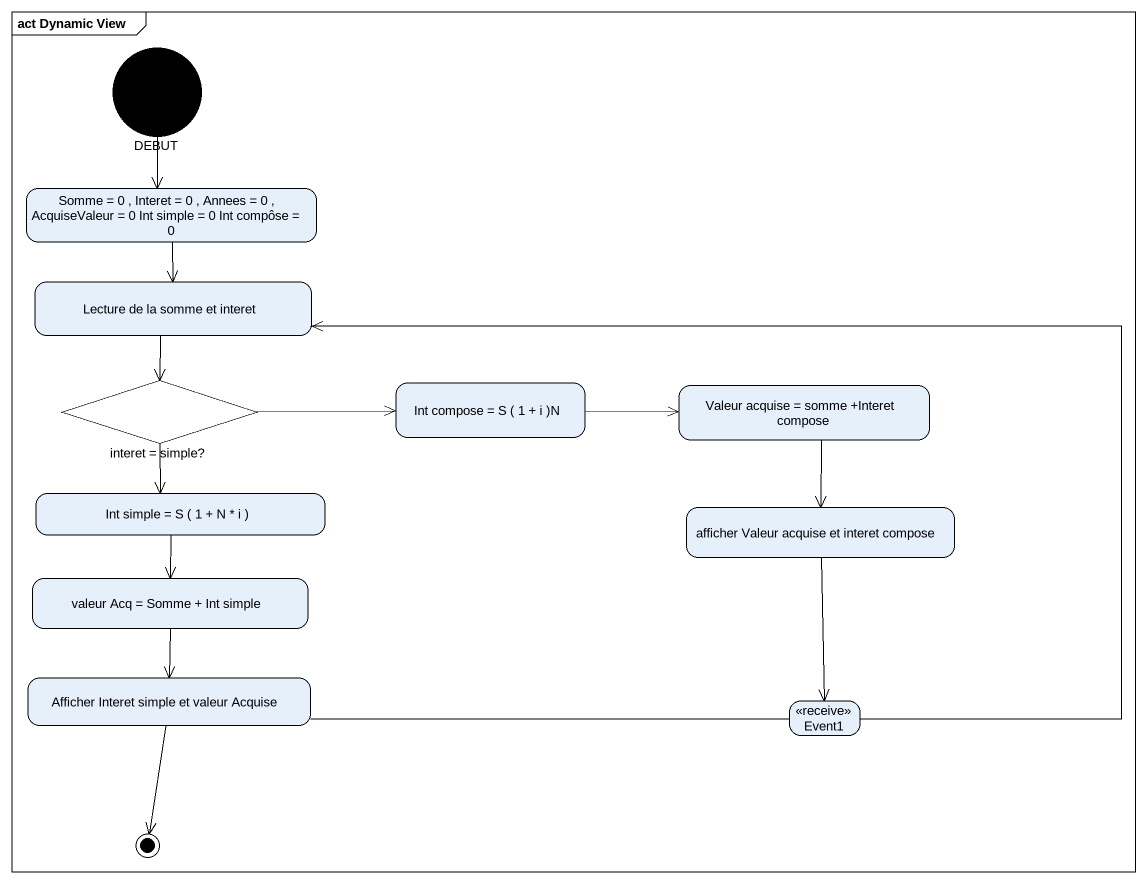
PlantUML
@startuml
mainframe act Dynamic View
hide empty description
state DEBUT <<start>>
state "Somme = 0 , Interet = 0 , Annees = 0 , AcquiseValeur = 0 Int simple = 0 Int compôse = 0" as Somme_0_Interet_0_Annees_0
state "Lecture de la somme et interet" as Lecture_de_la_somme_et
state "interet = simple?" as interet_simple <<choice>>
state "Int compose = S ( 1 + i )N" as Int_compose_S_1_i_N
state "Valeur acquise = somme +Interet compose" as Valeur_acquise_somme
state "Int simple = S ( 1 + N * i )" as Int_simple_S_1_N_i
state "afficher Valeur acquise et interet compose" as afficher_Valeur_acquise_et
state "valeur Acq = Somme + Int simple" as valeur_Acq_Somme_Int_simple
state "Afficher Interet simple et valeur Acquise" as Afficher_Interet_simple_et
state Event1 <<receive>>
DEBUT --> Somme_0_Interet_0_Annees_0
Somme_0_Interet_0_Annees_0 --> Lecture_de_la_somme_et
Lecture_de_la_somme_et --> interet_simple
interet_simple -right-> Int_compose_S_1_i_N
interet_simple --> Int_simple_S_1_N_i
Int_compose_S_1_i_N -right-> Valeur_acquise_somme
Valeur_acquise_somme --> afficher_Valeur_acquise_et
Int_simple_S_1_N_i --> valeur_Acq_Somme_Int_simple
afficher_Valeur_acquise_et --> Event1
valeur_Acq_Somme_Int_simple --> Afficher_Interet_simple_et
Afficher_Interet_simple_et -up-> Lecture_de_la_somme_et
Afficher_Interet_simple_et --> [*]
@enduml
